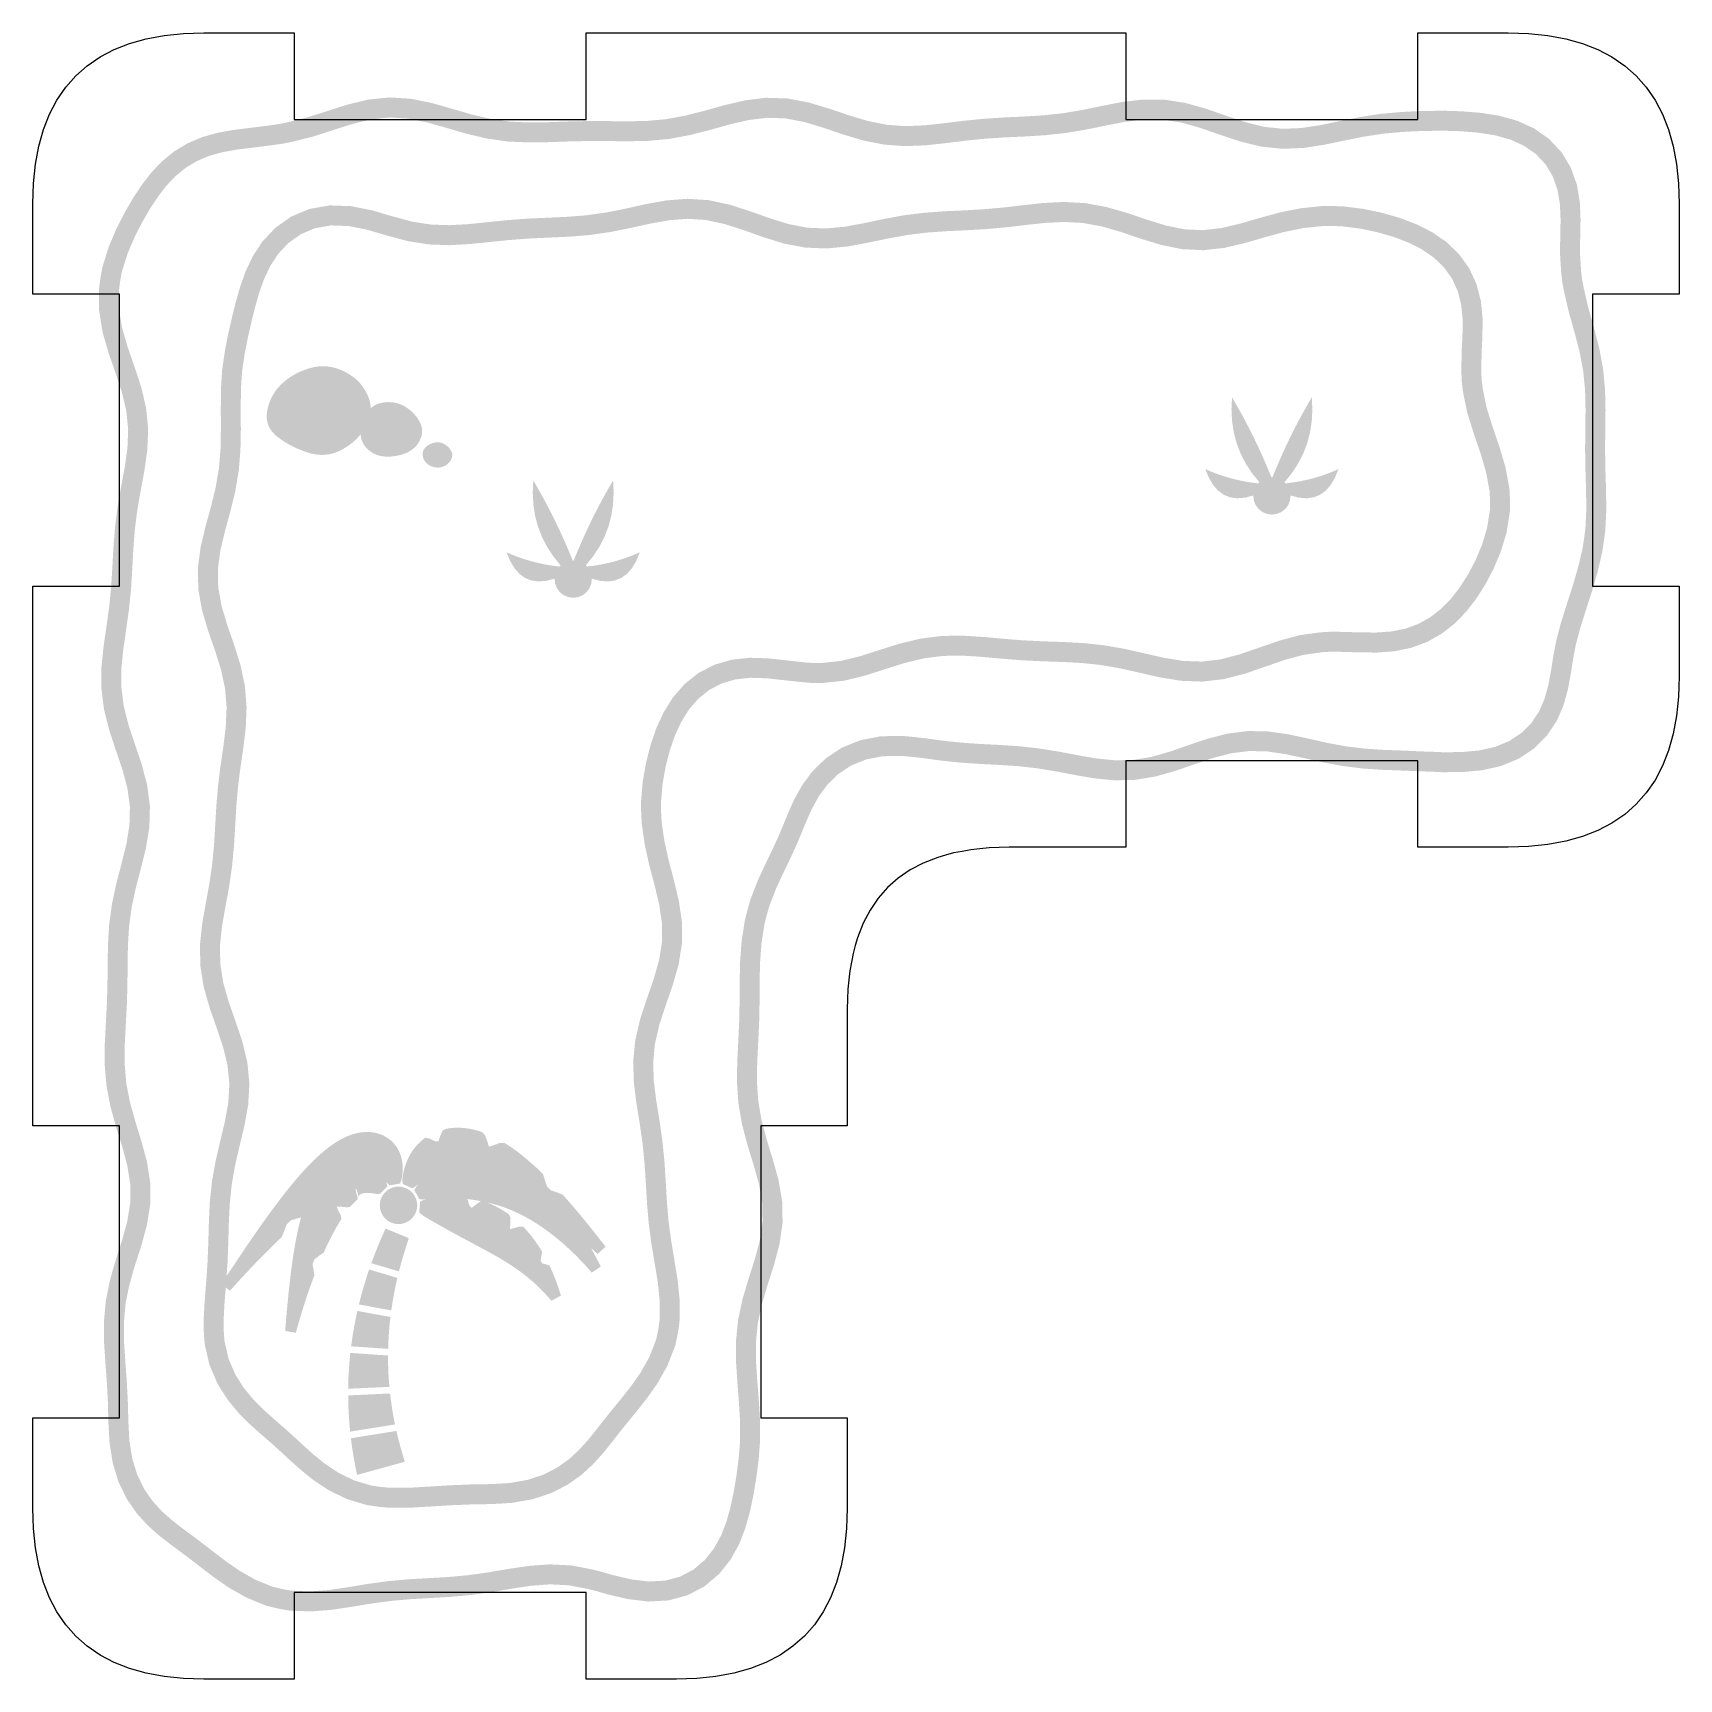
# Model space of a CAD drawing. Header units: millimetres. Extents: x 4 to 288, y 4 to 160.
# Drawn here: x 82.06 to 131.54, y 110.26 to 159.74 of the extents above; entities that cross this region are included whole.
import ezdxf

# ---------------------------------------------------------------- set-up
doc = ezdxf.new("R2010")
doc.units = ezdxf.units.MM
doc.layers.add('CUT', color=1, linetype='Continuous')
doc.layers.add('RASTER', color=7, linetype='Continuous')

msp = doc.modelspace()

# ---------------------------------------------------------------- hatches: boundary and pattern name
at = {"layer": 'RASTER'}
h = msp.add_hatch(color=7, dxfattribs=at)
h.paths.add_polyline_path([(84.046, 152.022), (84.089, 152.362), (84.152, 152.707), (84.342, 153.312), (84.575, 153.856), (84.821, 154.34), (85.074, 154.776), (85.338, 155.175), (85.622, 155.542), (85.94, 155.876), (86.3, 156.17), (86.705, 156.416), (87.15, 156.606), (87.627, 156.739), (88.125, 156.826), (88.638, 156.89), (89.18, 156.958), (89.456, 156.997), (89.736, 157.055), (90.314, 157.199), (90.902, 157.387), (91.509, 157.581), (92.135, 157.733), (92.776, 157.798), (93.418, 157.759), (94.046, 157.632), (94.655, 157.459), (95.245, 157.287), (95.82, 157.152), (96.389, 157.072), (96.963, 157.045), (97.547, 157.054), (98.142, 157.075), (98.745, 157.088), (99.346, 157.086), (99.939, 157.08), (100.52, 157.092), (101.093, 157.145), (101.666, 157.25), (102.249, 157.398), (102.848, 157.566), (103.467, 157.711), (104.103, 157.788), (104.745, 157.766), (105.38, 157.646), (105.997, 157.46), (106.593, 157.258), (107.17, 157.086), (107.734, 156.975), (108.296, 156.935), (108.865, 156.959), (109.449, 157.023), (110.047, 157.097), (110.653, 157.158), (111.257, 157.197), (111.854, 157.224), (112.441, 157.261), (113.022, 157.324), (113.605, 157.422), (114.197, 157.544), (114.806, 157.662), (115.433, 157.736), (116.07, 157.731), (116.706, 157.631), (117.329, 157.455), (117.932, 157.245), (118.515, 157.05), (119.079, 156.913), (119.634, 156.855), (120.192, 156.879), (120.764, 156.967), (121.354, 157.09), (121.959, 157.211), (122.571, 157.304), (123.182, 157.36), (123.792, 157.391), (124.102, 157.394), (124.417, 157.4), (125.012, 157.381), (125.584, 157.334), (126.14, 157.246), (126.677, 157.096), (127.181, 156.866), (127.632, 156.549), (128.007, 156.148), (128.287, 155.68), (128.467, 155.169), (128.555, 154.642), (128.576, 154.12), (128.565, 153.611), (128.56, 153.113), (128.591, 152.593), (128.621, 152.333), (128.673, 152.058), (128.81, 151.475), (128.978, 150.878), (129.137, 150.265), (129.253, 149.642), (129.312, 149.017), (129.326, 148.401), (129.318, 147.797), (129.313, 147.201), (129.323, 146.607), (129.342, 146.007), (129.35, 145.395), (129.319, 144.771), (129.23, 144.144), (129.084, 143.524), (128.906, 142.913), (128.807, 142.614), (128.718, 142.332), (128.554, 141.81), (128.433, 141.346), (128.349, 140.906), (128.279, 140.462), (128.195, 140.003), (128.064, 139.53), (127.86, 139.061), (127.567, 138.618), (127.181, 138.231), (126.714, 137.922), (126.185, 137.704), (125.616, 137.576), (125.023, 137.522), (124.415, 137.518), (124.097, 137.533), (123.79, 137.543), (123.211, 137.568), (122.631, 137.59), (122.042, 137.628), (121.447, 137.7), (120.855, 137.809), (120.274, 137.939), (119.708, 138.061), (119.159, 138.142), (118.622, 138.155), (118.086, 138.089), (117.539, 137.949), (116.974, 137.758), (116.39, 137.555), (115.788, 137.386), (115.173, 137.287), (114.557, 137.274), (113.952, 137.335), (113.362, 137.437), (112.787, 137.547), (112.221, 137.638), (111.658, 137.7), (111.09, 137.738), (110.513, 137.767), (109.928, 137.807), (109.341, 137.869), (108.761, 137.948), (108.458, 137.981), (108.158, 138.009), (107.606, 137.998), (107.102, 137.901), (106.654, 137.719), (106.267, 137.464), (105.947, 137.153), (105.69, 136.808), (105.488, 136.445), (105.32, 136.075), (105.166, 135.7), (105.004, 135.315), (104.82, 134.914), (104.613, 134.486), (104.397, 134.02), (104.197, 133.503), (104.117, 133.225), (104.047, 132.941), (103.958, 132.366), (103.915, 131.786), (103.903, 131.197), (103.901, 130.596), (103.888, 129.99), (103.86, 129.385), (103.83, 128.79), (103.822, 128.208), (103.861, 127.636), (103.96, 127.064), (104.113, 126.483), (104.298, 125.884), (104.469, 125.266), (104.58, 124.629), (104.593, 123.982), (104.502, 123.34), (104.336, 122.716), (104.143, 122.112), (103.969, 121.526), (103.848, 120.954), (103.792, 120.386), (103.794, 119.81), (103.833, 119.222), (103.88, 118.621), (103.916, 118.011), (103.917, 117.703), (103.915, 117.395), (103.87, 116.818), (103.8, 116.284), (103.714, 115.779), (103.611, 115.289), (103.475, 114.802), (103.289, 114.32), (103.031, 113.853), (102.687, 113.422), (102.255, 113.055), (101.741, 112.782), (101.165, 112.626), (100.555, 112.592), (99.936, 112.667), (99.322, 112.812), (99.018, 112.901), (98.732, 112.972), (98.164, 113.081), (97.603, 113.109), (97.033, 113.067), (96.447, 112.979), (95.846, 112.877), (95.235, 112.791), (94.623, 112.734), (94.017, 112.698), (93.422, 112.664), (92.833, 112.612), (92.244, 112.533), (91.647, 112.435), (91.034, 112.343), (90.405, 112.294), (89.763, 112.322), (89.425, 112.382), (89.081, 112.465), (88.483, 112.708), (87.96, 113.005), (87.517, 113.311), (87.139, 113.598), (86.806, 113.856), (86.493, 114.091), (86.18, 114.323), (85.855, 114.577), (85.519, 114.875), (85.188, 115.237), (84.886, 115.671), (84.639, 116.177), (84.464, 116.742), (84.366, 117.349), (84.346, 117.675), (84.33, 117.987), (84.315, 118.585), (84.284, 119.174), (84.24, 119.769), (84.201, 120.375), (84.195, 120.994), (84.251, 121.622), (84.375, 122.247), (84.552, 122.859), (84.742, 123.454), (84.9, 124.028), (84.988, 124.585), (84.987, 125.134), (84.9, 125.692), (84.745, 126.267), (84.56, 126.863), (84.39, 127.476), (84.272, 128.1), (84.219, 128.725), (84.222, 129.342), (84.252, 129.946), (84.284, 130.539), (84.302, 131.129), (84.308, 131.723), (84.317, 132.327), (84.354, 132.942), (84.438, 133.56), (84.57, 134.175), (84.727, 134.776), (84.871, 135.359), (84.963, 135.923), (84.977, 136.475), (84.904, 137.029), (84.752, 137.597), (84.552, 138.185), (84.351, 138.794), (84.196, 139.419), (84.118, 140.053), (84.122, 140.683), (84.186, 141.3), (84.273, 141.902), (84.354, 142.491), (84.412, 143.077), (84.449, 143.666), (84.481, 144.265), (84.528, 144.873), (84.606, 145.483), (84.711, 146.088), (84.821, 146.68), (84.902, 147.255), (84.925, 147.816), (84.87, 148.372), (84.737, 148.936), (84.545, 149.518), (84.335, 150.119), (84.156, 150.741), (84.053, 151.378)])
h.paths.add_polyline_path([(84.647, 151.987), (84.652, 151.429), (84.742, 150.873), (84.907, 150.302), (85.114, 149.71), (85.315, 149.099), (85.463, 148.47), (85.526, 147.833), (85.5, 147.201), (85.413, 146.583), (85.301, 145.982), (85.199, 145.394), (85.125, 144.812), (85.08, 144.226), (85.048, 143.632), (85.011, 143.028), (84.95, 142.421), (84.867, 141.818), (84.781, 141.226), (84.722, 140.65), (84.718, 140.087), (84.787, 139.528), (84.928, 138.961), (85.121, 138.376), (85.326, 137.771), (85.493, 137.146), (85.578, 136.507), (85.562, 135.867), (85.459, 135.238), (85.308, 134.628), (85.154, 134.036), (85.03, 133.457), (84.952, 132.883), (84.917, 132.304), (84.908, 131.716), (84.902, 131.117), (84.884, 130.514), (84.852, 129.914), (84.822, 129.325), (84.819, 128.749), (84.867, 128.181), (84.975, 127.612), (85.136, 127.032), (85.321, 126.434), (85.488, 125.817), (85.587, 125.181), (85.588, 124.538), (85.487, 123.902), (85.318, 123.283), (85.126, 122.685), (84.959, 122.104), (84.845, 121.536), (84.796, 120.971), (84.801, 120.397), (84.839, 119.81), (84.883, 119.212), (84.914, 118.608), (84.93, 118.01), (84.945, 117.709), (84.963, 117.415), (85.05, 116.879), (85.198, 116.399), (85.405, 115.976), (85.658, 115.612), (85.941, 115.303), (86.239, 115.038), (86.543, 114.801), (86.853, 114.572), (87.17, 114.333), (87.504, 114.075), (87.869, 113.797), (88.28, 113.513), (88.745, 113.249), (89.266, 113.038), (89.548, 112.969), (89.829, 112.919), (90.395, 112.895), (90.966, 112.939), (91.553, 113.027), (92.156, 113.126), (92.767, 113.209), (93.378, 113.263), (93.983, 113.297), (94.577, 113.332), (95.165, 113.387), (95.754, 113.47), (96.353, 113.572), (96.967, 113.664), (97.597, 113.71), (98.236, 113.678), (98.862, 113.559), (99.176, 113.48), (99.476, 113.392), (100.041, 113.258), (100.574, 113.194), (101.069, 113.221), (101.519, 113.344), (101.916, 113.555), (102.255, 113.841), (102.53, 114.187), (102.744, 114.575), (102.905, 114.992), (103.028, 115.431), (103.125, 115.891), (103.206, 116.373), (103.273, 116.881), (103.316, 117.42), (103.317, 117.703), (103.316, 117.993), (103.281, 118.579), (103.234, 119.178), (103.194, 119.79), (103.192, 120.414), (103.254, 121.046), (103.387, 121.674), (103.569, 122.288), (103.76, 122.884), (103.913, 123.46), (103.992, 124.018), (103.981, 124.571), (103.883, 125.134), (103.722, 125.716), (103.536, 126.317), (103.373, 126.936), (103.265, 127.564), (103.222, 128.192), (103.23, 128.81), (103.261, 129.415), (103.288, 130.01), (103.301, 130.604), (103.303, 131.203), (103.315, 131.814), (103.361, 132.434), (103.458, 133.06), (103.538, 133.379), (103.627, 133.694), (103.844, 134.255), (104.07, 134.743), (104.277, 135.17), (104.455, 135.557), (104.612, 135.93), (104.769, 136.313), (104.951, 136.716), (105.186, 137.135), (105.494, 137.55), (105.89, 137.933), (106.372, 138.253), (106.931, 138.479), (107.543, 138.597), (108.179, 138.61), (108.518, 138.578), (108.834, 138.544), (109.413, 138.464), (109.98, 138.405), (110.549, 138.366), (111.125, 138.337), (111.711, 138.298), (112.302, 138.232), (112.89, 138.138), (113.469, 138.027), (114.033, 137.93), (114.581, 137.875), (115.119, 137.886), (115.658, 137.973), (116.21, 138.128), (116.78, 138.326), (117.369, 138.525), (117.975, 138.68), (118.593, 138.756), (119.21, 138.741), (119.815, 138.652), (120.403, 138.525), (120.975, 138.397), (121.537, 138.293), (122.097, 138.226), (122.661, 138.189), (123.235, 138.168), (123.813, 138.142), (124.12, 138.132), (124.427, 138.118), (124.994, 138.122), (125.522, 138.17), (126.004, 138.278), (126.432, 138.455), (126.799, 138.697), (127.1, 138.999), (127.331, 139.348), (127.497, 139.731), (127.609, 140.137), (127.687, 140.563), (127.757, 141.009), (127.848, 141.479), (127.977, 141.976), (128.146, 142.512), (128.236, 142.798), (128.333, 143.091), (128.503, 143.676), (128.64, 144.256), (128.721, 144.829), (128.749, 145.405), (128.742, 145.993), (128.723, 146.593), (128.713, 147.199), (128.718, 147.803), (128.726, 148.399), (128.713, 148.983), (128.658, 149.558), (128.551, 150.135), (128.399, 150.722), (128.229, 151.325), (128.086, 151.933), (128.028, 152.243), (127.993, 152.541), (127.959, 153.098), (127.965, 153.621), (127.976, 154.114), (127.957, 154.581), (127.884, 155.019), (127.742, 155.423), (127.525, 155.785), (127.236, 156.094), (126.882, 156.343), (126.471, 156.53), (126.012, 156.659), (125.512, 156.738), (124.978, 156.782), (124.413, 156.8), (124.11, 156.794), (123.81, 156.791), (123.225, 156.761), (122.643, 156.708), (122.062, 156.62), (121.474, 156.502), (120.871, 156.376), (120.25, 156.28), (119.615, 156.254), (118.977, 156.32), (118.348, 156.473), (117.738, 156.677), (117.148, 156.883), (116.578, 157.044), (116.021, 157.131), (115.466, 157.136), (114.899, 157.068), (114.315, 156.955), (113.715, 156.832), (113.104, 156.73), (112.492, 156.663), (111.886, 156.625), (111.29, 156.598), (110.702, 156.56), (110.114, 156.501), (109.519, 156.427), (108.91, 156.36), (108.287, 156.334), (107.655, 156.379), (107.026, 156.502), (106.411, 156.686), (105.814, 156.889), (105.237, 157.062), (104.679, 157.168), (104.129, 157.186), (103.572, 157.119), (102.997, 156.985), (102.404, 156.819), (101.794, 156.663), (101.174, 156.55), (100.554, 156.493), (99.942, 156.48), (99.342, 156.486), (98.75, 156.488), (98.159, 156.475), (97.562, 156.454), (96.953, 156.445), (96.333, 156.474), (95.71, 156.562), (95.092, 156.707), (94.489, 156.883), (93.905, 157.048), (93.34, 157.162), (92.789, 157.196), (92.236, 157.14), (91.67, 157.003), (91.084, 156.816), (90.479, 156.622), (89.869, 156.469), (89.558, 156.406), (89.26, 156.364), (88.712, 156.294), (88.213, 156.233), (87.759, 156.153), (87.349, 156.038), (86.979, 155.881), (86.648, 155.68), (86.349, 155.435), (86.078, 155.15), (85.826, 154.825), (85.585, 154.46), (85.349, 154.053), (85.118, 153.602), (84.906, 153.104), (84.736, 152.563), (84.682, 152.271), (84.647, 151.987)])
h = msp.add_hatch(color=7, dxfattribs=at)
h.paths.add_polyline_path([(87.712, 149.007), (87.73, 149.315), (87.751, 149.619), (87.832, 150.187), (87.935, 150.703), (88.044, 151.182), (88.158, 151.641), (88.286, 152.096), (88.448, 152.556), (88.666, 153.019), (88.96, 153.467), (89.344, 153.876), (89.817, 154.213), (90.371, 154.446), (90.981, 154.553), (91.619, 154.531), (92.256, 154.404), (92.58, 154.308), (92.881, 154.221), (93.458, 154.066), (94.02, 153.978), (94.584, 153.958), (95.159, 153.991), (95.748, 154.052), (96.348, 154.113), (96.952, 154.157), (97.552, 154.184), (98.142, 154.211), (98.724, 154.259), (99.302, 154.342), (99.887, 154.459), (100.486, 154.591), (101.102, 154.703), (101.734, 154.752), (102.374, 154.71), (103.005, 154.574), (103.62, 154.376), (104.214, 154.165), (104.787, 153.988), (105.345, 153.882), (105.898, 153.859), (106.461, 153.913), (107.04, 154.019), (107.636, 154.145), (108.244, 154.256), (108.856, 154.332), (109.463, 154.376), (110.061, 154.404), (110.65, 154.438), (111.237, 154.491), (111.83, 154.56), (112.436, 154.626), (113.056, 154.657), (113.686, 154.622), (114.315, 154.508), (114.932, 154.331), (115.531, 154.128), (116.109, 153.949), (116.667, 153.835), (117.216, 153.808), (117.77, 153.87), (118.341, 154.004), (118.931, 154.176), (119.539, 154.342), (120.159, 154.466), (120.786, 154.532), (121.114, 154.534), (121.448, 154.524), (122.055, 154.448), (122.621, 154.328), (123.15, 154.175), (123.648, 153.985), (124.116, 153.748), (124.545, 153.452), (124.921, 153.092), (125.227, 152.667), (125.449, 152.189), (125.581, 151.677), (125.632, 151.149), (125.627, 150.622), (125.601, 150.102), (125.594, 149.57), (125.603, 149.311), (125.636, 149.044), (125.752, 148.475), (125.934, 147.893), (126.14, 147.291), (126.323, 146.669), (126.439, 146.031), (126.456, 145.691), (126.451, 145.339), (126.351, 144.712), (126.175, 144.136), (125.955, 143.618), (125.708, 143.15), (125.435, 142.724), (125.133, 142.335), (124.792, 141.986), (124.405, 141.682), (123.971, 141.436), (123.493, 141.258), (122.983, 141.153), (122.454, 141.114), (121.917, 141.12), (121.366, 141.136), (121.095, 141.141), (120.824, 141.126), (120.26, 141.048), (119.688, 140.894), (119.098, 140.689), (118.486, 140.479), (117.855, 140.316), (117.212, 140.241), (116.57, 140.265), (115.943, 140.366), (115.334, 140.505), (114.741, 140.638), (114.158, 140.74), (113.576, 140.801), (112.987, 140.832), (112.388, 140.852), (111.781, 140.882), (111.175, 140.93), (110.577, 140.985), (109.992, 141.022), (109.421, 141.014), (108.854, 140.943), (108.28, 140.806), (107.691, 140.62), (107.082, 140.424), (106.452, 140.27), (105.823, 140.202), (105.503, 140.198), (105.203, 140.222), (104.644, 140.282), (104.122, 140.34), (103.634, 140.356), (103.18, 140.308), (102.764, 140.186), (102.39, 139.992), (102.062, 139.729), (101.782, 139.408), (101.549, 139.035), (101.358, 138.62), (101.202, 138.167), (101.077, 137.68), (100.985, 137.16), (100.938, 136.609), (100.942, 136.318), (100.957, 136.03), (101.04, 135.454), (101.169, 134.871), (101.326, 134.273), (101.474, 133.657), (101.568, 133.022), (101.57, 132.377), (101.468, 131.735), (101.288, 131.109), (101.077, 130.504), (100.887, 129.92), (100.756, 129.352), (100.703, 128.791), (100.723, 128.224), (100.797, 127.643), (100.893, 127.045), (100.98, 126.436), (101.042, 125.825), (101.081, 125.218), (101.115, 124.621), (101.165, 124.032), (101.243, 123.444), (101.342, 122.849), (101.441, 122.239), (101.504, 121.613), (101.494, 120.971), (101.442, 120.631), (101.366, 120.284), (101.132, 119.68), (100.833, 119.151), (100.518, 118.703), (100.218, 118.324), (99.948, 117.993), (99.702, 117.688), (99.465, 117.384), (99.21, 117.067), (98.914, 116.737), (98.557, 116.407), (98.128, 116.101), (97.626, 115.846), (97.062, 115.662), (96.453, 115.558), (96.125, 115.537), (95.812, 115.521), (95.209, 115.51), (94.615, 115.486), (94.018, 115.449), (93.41, 115.414), (92.784, 115.41), (92.454, 115.44), (92.111, 115.489), (91.501, 115.671), (90.957, 115.935), (90.493, 116.242), (90.103, 116.556), (89.774, 116.853), (89.481, 117.123), (89.201, 117.375), (88.909, 117.629), (88.592, 117.912), (88.256, 118.246), (87.918, 118.652), (87.61, 119.138), (87.369, 119.703), (87.225, 120.326), (87.199, 120.672), (87.19, 121), (87.223, 121.616), (87.271, 122.214), (87.311, 122.803), (87.334, 123.393), (87.35, 123.99), (87.379, 124.597), (87.443, 125.212), (87.551, 125.826), (87.691, 126.43), (87.832, 127.019), (87.934, 127.589), (87.967, 128.143), (87.914, 128.695), (87.778, 129.257), (87.583, 129.839), (87.372, 130.441), (87.195, 131.063), (87.093, 131.697), (87.083, 132.332), (87.148, 132.956), (87.254, 133.563), (87.363, 134.155), (87.449, 134.739), (87.505, 135.321), (87.541, 135.911), (87.575, 136.511), (87.627, 137.116), (87.702, 137.721), (87.789, 138.316), (87.859, 138.897), (87.883, 139.462), (87.839, 140.021), (87.719, 140.584), (87.539, 141.161), (87.331, 141.759), (87.147, 142.377), (87.033, 143.013), (87.019, 143.655), (87.103, 144.289), (87.25, 144.904), (87.414, 145.501), (87.556, 146.082), (87.653, 146.654), (87.7, 147.228), (87.711, 147.811), (87.709, 148.405)])
h.paths.add_polyline_path([(88.312, 148.988), (88.309, 148.404), (88.311, 147.806), (88.299, 147.197), (88.248, 146.58), (88.144, 145.961), (87.995, 145.35), (87.831, 144.755), (87.694, 144.179), (87.62, 143.622), (87.631, 143.072), (87.731, 142.516), (87.903, 141.943), (88.109, 141.349), (88.3, 140.736), (88.434, 140.107), (88.484, 139.474), (88.458, 138.848), (88.384, 138.237), (88.297, 137.641), (88.223, 137.054), (88.174, 136.468), (88.14, 135.876), (88.103, 135.274), (88.045, 134.666), (87.955, 134.057), (87.845, 133.458), (87.743, 132.873), (87.684, 132.306), (87.693, 131.75), (87.782, 131.193), (87.944, 130.623), (88.151, 130.033), (88.355, 129.423), (88.507, 128.794), (88.568, 128.154), (88.531, 127.518), (88.419, 126.896), (88.275, 126.293), (88.139, 125.706), (88.038, 125.129), (87.978, 124.552), (87.95, 123.968), (87.934, 123.373), (87.91, 122.771), (87.869, 122.169), (87.821, 121.576), (87.79, 120.993), (87.798, 120.703), (87.82, 120.417), (87.941, 119.89), (88.143, 119.418), (88.404, 119.006), (88.699, 118.652), (89.004, 118.349), (89.306, 118.079), (89.598, 117.824), (89.886, 117.566), (90.178, 117.296), (90.493, 117.013), (90.847, 116.727), (91.254, 116.458), (91.719, 116.232), (92.24, 116.076), (92.523, 116.036), (92.809, 116.01), (93.39, 116.014), (93.982, 116.048), (94.585, 116.086), (95.191, 116.11), (95.792, 116.121), (96.091, 116.136), (96.384, 116.154), (96.917, 116.246), (97.396, 116.402), (97.816, 116.616), (98.178, 116.874), (98.486, 117.159), (98.752, 117.456), (98.995, 117.757), (99.232, 118.061), (99.482, 118.371), (99.751, 118.7), (100.037, 119.062), (100.325, 119.472), (100.588, 119.937), (100.79, 120.458), (100.852, 120.74), (100.894, 121.021), (100.903, 121.587), (100.846, 122.161), (100.75, 122.751), (100.649, 123.356), (100.569, 123.968), (100.517, 124.579), (100.482, 125.182), (100.444, 125.775), (100.384, 126.364), (100.3, 126.955), (100.203, 127.557), (100.124, 128.176), (100.102, 128.809), (100.163, 129.448), (100.308, 130.08), (100.509, 130.696), (100.716, 131.291), (100.881, 131.865), (100.97, 132.423), (100.968, 132.978), (100.885, 133.543), (100.744, 134.127), (100.585, 134.729), (100.449, 135.346), (100.359, 135.973), (100.343, 136.298), (100.338, 136.63), (100.39, 137.238), (100.49, 137.807), (100.627, 138.34), (100.8, 138.844), (101.02, 139.321), (101.298, 139.766), (101.645, 140.164), (102.061, 140.497), (102.539, 140.746), (103.063, 140.899), (103.612, 140.957), (104.165, 140.939), (104.71, 140.879), (105.259, 140.819), (105.523, 140.798), (105.787, 140.802), (106.348, 140.862), (106.918, 141.002), (107.509, 141.192), (108.12, 141.384), (108.746, 141.534), (109.379, 141.614), (110.008, 141.622), (110.623, 141.583), (111.225, 141.528), (111.819, 141.481), (112.412, 141.452), (113.013, 141.431), (113.624, 141.4), (114.242, 141.334), (114.859, 141.227), (115.466, 141.09), (116.057, 140.956), (116.63, 140.863), (117.188, 140.842), (117.745, 140.907), (118.314, 141.055), (118.902, 141.257), (119.512, 141.468), (120.14, 141.637), (120.766, 141.723), (121.083, 141.741), (121.38, 141.736), (121.929, 141.72), (122.435, 141.715), (122.9, 141.749), (123.327, 141.836), (123.716, 141.982), (124.07, 142.182), (124.39, 142.433), (124.68, 142.73), (124.945, 143.071), (125.189, 143.452), (125.413, 143.876), (125.611, 144.341), (125.765, 144.848), (125.852, 145.391), (125.856, 145.68), (125.842, 145.962), (125.738, 146.531), (125.568, 147.109), (125.363, 147.707), (125.17, 148.325), (125.043, 148.946), (125.004, 149.263), (124.994, 149.564), (125.001, 150.121), (125.027, 150.64), (125.032, 151.123), (124.988, 151.572), (124.882, 151.987), (124.707, 152.362), (124.467, 152.696), (124.165, 152.986), (123.809, 153.231), (123.405, 153.435), (122.96, 153.605), (122.475, 153.746), (121.955, 153.856), (121.402, 153.925), (121.107, 153.934), (120.819, 153.932), (120.249, 153.872), (119.678, 153.758), (119.094, 153.598), (118.493, 153.423), (117.872, 153.277), (117.235, 153.206), (116.592, 153.238), (115.96, 153.368), (115.346, 153.557), (114.753, 153.758), (114.178, 153.923), (113.616, 154.025), (113.055, 154.056), (112.483, 154.027), (111.897, 153.964), (111.299, 153.894), (110.694, 153.839), (110.092, 153.804), (109.499, 153.777), (108.914, 153.735), (108.335, 153.662), (107.751, 153.556), (107.156, 153.431), (106.544, 153.318), (105.914, 153.258), (105.276, 153.285), (104.643, 153.405), (104.025, 153.595), (103.427, 153.808), (102.85, 153.994), (102.29, 154.114), (101.738, 154.151), (101.179, 154.107), (100.604, 154.003), (100.011, 153.872), (99.404, 153.751), (98.791, 153.663), (98.181, 153.613), (97.58, 153.585), (96.988, 153.558), (96.401, 153.515), (95.809, 153.455), (95.207, 153.393), (94.59, 153.357), (93.963, 153.38), (93.333, 153.479), (92.72, 153.643), (92.412, 153.732), (92.112, 153.821), (91.549, 153.933), (91.023, 153.951), (90.541, 153.867), (90.111, 153.686), (89.74, 153.422), (89.433, 153.095), (89.191, 152.725), (89.004, 152.328), (88.858, 151.915), (88.738, 151.487), (88.628, 151.044), (88.522, 150.578), (88.424, 150.086), (88.348, 149.556), (88.329, 149.277), (88.312, 148.988)])
for points in [[(92.121, 148.852), (92.166, 148.734), (92.197, 148.618), (92.214, 148.502), (92.217, 148.386), (92.205, 148.272), (92.18, 148.158), (92.14, 148.045), (92.086, 147.933), (92.021, 147.825), (91.949, 147.721), (91.87, 147.624), (91.784, 147.532), (91.691, 147.446), (91.59, 147.365), (91.482, 147.291), (91.367, 147.221), (91.248, 147.162), (91.127, 147.115), (91.005, 147.081), (90.881, 147.061), (90.756, 147.054), (90.629, 147.06), (90.501, 147.079), (90.371, 147.111), (90.243, 147.152), (90.117, 147.199), (89.996, 147.25), (89.877, 147.305), (89.762, 147.366), (89.65, 147.432), (89.542, 147.502), (89.437, 147.577), (89.341, 147.657), (89.26, 147.743), (89.195, 147.833), (89.146, 147.927), (89.111, 148.027), (89.092, 148.132), (89.088, 148.242), (89.099, 148.356), (89.122, 148.471), (89.154, 148.582), (89.193, 148.689), (89.24, 148.792), (89.296, 148.89), (89.359, 148.985), (89.431, 149.075), (89.511, 149.161), (89.598, 149.243), (89.691, 149.319), (89.789, 149.389), (89.894, 149.454), (90.004, 149.513), (90.121, 149.567), (90.243, 149.615), (90.371, 149.657), (90.502, 149.691), (90.632, 149.712), (90.762, 149.72), (90.891, 149.715), (91.02, 149.698), (91.149, 149.668), (91.277, 149.625), (91.404, 149.57), (91.526, 149.505), (91.639, 149.433), (91.743, 149.354), (91.837, 149.267), (91.922, 149.174), (91.998, 149.074), (92.064, 148.966), (92.121, 148.852)], [(93.686, 148.048), (93.717, 147.981), (93.74, 147.913), (93.754, 147.846), (93.76, 147.778), (93.757, 147.71), (93.745, 147.642), (93.725, 147.573), (93.696, 147.504), (93.661, 147.438), (93.62, 147.376), (93.575, 147.32), (93.524, 147.268), (93.468, 147.221), (93.408, 147.179), (93.342, 147.141), (93.271, 147.109), (93.197, 147.081), (93.123, 147.057), (93.047, 147.038), (92.97, 147.023), (92.892, 147.012), (92.812, 147.005), (92.732, 147.003), (92.651, 147.005), (92.571, 147.012), (92.494, 147.026), (92.42, 147.047), (92.35, 147.074), (92.283, 147.108), (92.219, 147.149), (92.158, 147.196), (92.101, 147.25), (92.049, 147.307), (92.006, 147.367), (91.971, 147.429), (91.944, 147.493), (91.925, 147.559), (91.915, 147.626), (91.913, 147.696), (91.918, 147.767), (91.93, 147.839), (91.946, 147.911), (91.966, 147.982), (91.989, 148.052), (92.016, 148.122), (92.047, 148.192), (92.082, 148.261), (92.121, 148.329), (92.164, 148.393), (92.214, 148.45), (92.269, 148.5), (92.331, 148.542), (92.399, 148.576), (92.473, 148.603), (92.554, 148.623), (92.64, 148.635), (92.728, 148.64), (92.813, 148.639), (92.896, 148.63), (92.976, 148.616), (93.054, 148.595), (93.129, 148.567), (93.201, 148.533), (93.27, 148.492), (93.337, 148.446), (93.399, 148.398), (93.457, 148.347), (93.511, 148.293), (93.561, 148.236), (93.606, 148.176), (93.648, 148.113), (93.686, 148.048)], [(118.74, 145.835), (118.489, 145.769), (118.258, 145.75), (118.047, 145.779), (117.857, 145.854), (117.686, 145.977), (117.536, 146.147), (117.407, 146.365), (117.297, 146.629), (117.481, 146.549), (117.669, 146.476), (117.861, 146.411), (118.058, 146.353), (118.259, 146.303), (118.464, 146.26), (118.673, 146.225), (118.887, 146.198), (118.893, 146.204), (118.898, 146.21), (118.904, 146.216), (118.91, 146.222), (118.916, 146.227), (118.922, 146.233), (118.7, 146.508), (118.512, 146.796), (118.358, 147.096), (118.238, 147.409), (118.153, 147.735), (118.102, 148.073), (118.084, 148.424), (118.101, 148.787), (118.268, 148.498), (118.43, 148.206), (118.586, 147.91), (118.737, 147.611), (118.882, 147.308), (119.022, 147.002), (119.156, 146.693), (119.285, 146.38), (119.29, 146.38), (119.295, 146.38), (119.3, 146.38), (119.305, 146.38), (119.31, 146.38), (119.315, 146.38), (119.444, 146.693), (119.578, 147.002), (119.718, 147.308), (119.863, 147.611), (120.014, 147.91), (120.17, 148.206), (120.332, 148.498), (120.499, 148.787), (120.516, 148.424), (120.498, 148.073), (120.447, 147.735), (120.362, 147.409), (120.242, 147.096), (120.088, 146.796), (119.9, 146.508), (119.678, 146.233), (119.684, 146.227), (119.69, 146.222), (119.696, 146.216), (119.702, 146.21), (119.707, 146.204), (119.713, 146.198), (119.927, 146.225), (120.136, 146.26), (120.341, 146.303), (120.542, 146.353), (120.739, 146.411), (120.931, 146.476), (121.119, 146.549), (121.303, 146.629), (121.193, 146.365), (121.064, 146.147), (120.914, 145.977), (120.743, 145.854), (120.553, 145.779), (120.342, 145.75), (120.111, 145.769), (119.86, 145.835), (119.844, 145.688), (119.791, 145.55), (119.703, 145.431), (119.587, 145.339), (119.451, 145.281), (119.304, 145.26), (119.305, 145.26), (119.305, 145.26), (119.305, 145.26), (119.305, 145.26), (119.304, 145.26), (119.303, 145.26), (119.302, 145.26), (119.3, 145.26), (119.298, 145.26), (119.297, 145.26), (119.296, 145.26), (119.295, 145.26), (119.295, 145.26), (119.295, 145.26), (119.295, 145.26), (119.296, 145.26), (119.149, 145.281), (119.013, 145.339), (118.897, 145.431), (118.809, 145.55), (118.756, 145.688)], [(94.625, 147.187), (94.642, 147.155), (94.654, 147.123), (94.663, 147.091), (94.666, 147.058), (94.665, 147.025), (94.66, 146.992), (94.65, 146.958), (94.636, 146.924), (94.618, 146.891), (94.598, 146.861), (94.575, 146.832), (94.55, 146.805), (94.523, 146.781), (94.493, 146.758), (94.461, 146.738), (94.426, 146.72), (94.39, 146.704), (94.354, 146.692), (94.317, 146.682), (94.28, 146.676), (94.243, 146.674), (94.205, 146.674), (94.167, 146.678), (94.128, 146.685), (94.091, 146.694), (94.055, 146.706), (94.021, 146.72), (93.989, 146.736), (93.959, 146.754), (93.93, 146.775), (93.903, 146.798), (93.878, 146.823), (93.855, 146.849), (93.836, 146.877), (93.818, 146.905), (93.804, 146.935), (93.793, 146.965), (93.784, 146.996), (93.778, 147.029), (93.775, 147.062), (93.775, 147.095), (93.779, 147.127), (93.786, 147.158), (93.796, 147.188), (93.811, 147.216), (93.829, 147.243), (93.85, 147.269), (93.875, 147.294), (93.902, 147.317), (93.931, 147.338), (93.961, 147.357), (93.993, 147.375), (94.025, 147.39), (94.059, 147.403), (94.094, 147.415), (94.131, 147.424), (94.168, 147.431), (94.205, 147.434), (94.241, 147.434), (94.276, 147.431), (94.311, 147.425), (94.346, 147.415), (94.38, 147.402), (94.414, 147.386), (94.446, 147.367), (94.477, 147.347), (94.506, 147.325), (94.533, 147.301), (94.559, 147.275), (94.582, 147.248), (94.604, 147.218), (94.625, 147.187)], [(97.74, 143.335), (97.489, 143.269), (97.258, 143.25), (97.047, 143.279), (96.857, 143.354), (96.686, 143.477), (96.536, 143.647), (96.407, 143.865), (96.297, 144.129), (96.481, 144.049), (96.669, 143.976), (96.861, 143.911), (97.058, 143.853), (97.259, 143.803), (97.464, 143.76), (97.673, 143.725), (97.887, 143.698), (97.893, 143.704), (97.898, 143.71), (97.904, 143.716), (97.91, 143.722), (97.916, 143.727), (97.922, 143.733), (97.7, 144.008), (97.512, 144.296), (97.358, 144.596), (97.238, 144.909), (97.153, 145.235), (97.102, 145.573), (97.084, 145.924), (97.101, 146.287), (97.268, 145.998), (97.43, 145.706), (97.586, 145.41), (97.737, 145.111), (97.882, 144.808), (98.022, 144.502), (98.156, 144.193), (98.285, 143.88), (98.29, 143.88), (98.295, 143.88), (98.3, 143.88), (98.305, 143.88), (98.31, 143.88), (98.315, 143.88), (98.444, 144.193), (98.578, 144.502), (98.718, 144.808), (98.863, 145.111), (99.014, 145.41), (99.17, 145.706), (99.332, 145.998), (99.499, 146.287), (99.516, 145.924), (99.498, 145.573), (99.447, 145.235), (99.362, 144.909), (99.242, 144.596), (99.088, 144.296), (98.9, 144.008), (98.678, 143.733), (98.684, 143.727), (98.69, 143.722), (98.696, 143.716), (98.702, 143.71), (98.707, 143.704), (98.713, 143.698), (98.927, 143.725), (99.136, 143.76), (99.341, 143.803), (99.542, 143.853), (99.739, 143.911), (99.931, 143.976), (100.119, 144.049), (100.303, 144.129), (100.193, 143.865), (100.064, 143.647), (99.914, 143.477), (99.743, 143.354), (99.553, 143.279), (99.342, 143.25), (99.111, 143.269), (98.86, 143.335), (98.844, 143.188), (98.791, 143.05), (98.703, 142.931), (98.587, 142.839), (98.451, 142.781), (98.304, 142.76), (98.305, 142.76), (98.305, 142.76), (98.305, 142.76), (98.305, 142.76), (98.304, 142.76), (98.303, 142.76), (98.302, 142.76), (98.3, 142.76), (98.298, 142.76), (98.297, 142.76), (98.296, 142.76), (98.295, 142.76), (98.295, 142.76), (98.295, 142.76), (98.295, 142.76), (98.296, 142.76), (98.149, 142.781), (98.013, 142.839), (97.897, 142.931), (97.809, 143.05), (97.756, 143.188)], [(93.099, 125.156), (93.14, 125.267), (93.16, 125.375), (93.172, 125.48), (93.177, 125.583), (93.175, 125.684), (93.165, 125.784), (93.148, 125.883), (93.122, 125.98), (93.088, 126.076), (93.043, 126.169), (92.989, 126.259), (92.924, 126.344), (92.849, 126.424), (92.763, 126.496), (92.669, 126.558), (92.567, 126.611), (92.46, 126.651), (92.349, 126.681), (92.237, 126.698), (92.124, 126.705), (92.013, 126.702), (91.903, 126.69), (91.795, 126.669), (91.689, 126.641), (91.584, 126.606), (91.482, 126.564), (91.381, 126.516), (91.281, 126.463), (91.182, 126.404), (91.083, 126.339), (90.986, 126.27), (90.888, 126.195), (90.79, 126.115), (90.692, 126.03), (90.594, 125.941), (90.495, 125.846), (90.396, 125.747), (90.296, 125.642), (90.195, 125.533), (90.092, 125.419), (89.989, 125.3), (89.885, 125.176), (89.779, 125.048), (89.672, 124.914), (89.564, 124.776), (89.454, 124.633), (89.343, 124.485), (89.229, 124.333), (89.115, 124.176), (88.998, 124.013), (88.88, 123.847), (88.76, 123.675), (88.638, 123.499), (88.514, 123.318), (88.388, 123.132), (88.26, 122.941), (88.13, 122.746), (87.998, 122.546), (87.863, 122.342), (87.727, 122.132), (87.985, 121.935), (88.151, 122.119), (88.315, 122.298), (88.477, 122.472), (88.636, 122.641), (88.792, 122.805), (88.947, 122.963), (89.098, 123.117), (89.247, 123.265), (89.394, 123.408), (89.538, 123.546), (89.618, 123.733), (89.688, 123.923), (89.819, 124.052), (90.017, 124.111), (90.215, 124.161), (90.341, 124.268), (90.465, 124.371), (90.585, 124.469), (90.702, 124.561), (90.816, 124.649), (90.926, 124.732), (91.033, 124.809), (91.136, 124.882), (91.235, 124.949), (91.331, 125.012), (91.376, 125.13), (91.384, 125.296), (91.407, 125.441), (91.567, 125.375), (91.718, 125.297), (91.814, 125.286), (91.878, 125.316), (91.936, 125.341), (91.988, 125.361), (92.035, 125.379), (92.075, 125.392), (92.109, 125.403), (92.137, 125.412), (92.158, 125.419), (92.173, 125.425), (92.183, 125.455), (92.209, 125.601), (92.255, 125.739), (92.265, 125.687), (92.234, 125.565), (92.198, 125.486), (92.208, 125.499), (92.222, 125.509), (92.243, 125.516), (92.27, 125.517), (92.303, 125.511), (92.341, 125.498), (92.383, 125.477), (92.429, 125.447), (92.478, 125.409), (92.53, 125.363), (92.584, 125.308), (92.641, 125.246), (92.703, 125.175), (92.779, 125.1)], [(93.467, 125.009), (93.565, 125.073), (93.648, 125.136), (93.727, 125.194), (93.802, 125.248), (93.874, 125.295), (93.943, 125.338), (94.01, 125.375), (94.074, 125.407), (94.135, 125.434), (94.193, 125.457), (94.248, 125.476), (94.301, 125.491), (94.351, 125.503), (94.399, 125.512), (94.444, 125.519), (94.489, 125.524), (94.532, 125.528), (94.576, 125.531), (94.619, 125.532), (94.664, 125.533), (94.71, 125.533), (94.758, 125.532), (94.809, 125.529), (94.863, 125.525), (94.92, 125.52), (94.981, 125.512), (95.045, 125.503), (95.113, 125.491), (95.186, 125.476), (95.262, 125.458), (95.342, 125.437), (95.426, 125.413), (95.514, 125.385), (95.605, 125.354), (95.7, 125.319), (95.799, 125.28), (95.902, 125.237), (96.007, 125.19), (96.116, 125.138), (96.229, 125.083), (96.344, 125.023), (96.463, 124.959), (96.584, 124.891), (96.709, 124.818), (96.836, 124.741), (96.966, 124.659), (97.098, 124.573), (97.233, 124.482), (97.371, 124.387), (97.511, 124.287), (97.653, 124.183), (97.798, 124.074), (97.945, 123.961), (98.094, 123.843), (98.245, 123.72), (98.399, 123.593), (98.554, 123.461), (98.711, 123.324), (98.871, 123.183), (99.032, 123.037), (99.272, 123.257), (99.137, 123.431), (99.004, 123.601), (98.872, 123.767), (98.742, 123.93), (98.613, 124.088), (98.486, 124.242), (98.36, 124.392), (98.235, 124.537), (98.111, 124.679), (97.989, 124.817), (97.814, 124.89), (97.634, 124.949), (97.511, 125.067), (97.45, 125.255), (97.391, 125.444), (97.274, 125.556), (97.157, 125.665), (97.041, 125.769), (96.926, 125.869), (96.811, 125.965), (96.696, 126.056), (96.581, 126.143), (96.467, 126.225), (96.352, 126.302), (96.238, 126.375), (96.091, 126.375), (95.922, 126.311), (95.77, 126.261), (95.711, 126.439), (95.645, 126.617), (95.545, 126.708), (95.428, 126.745), (95.31, 126.776), (95.192, 126.8), (95.074, 126.818), (94.956, 126.829), (94.837, 126.833), (94.72, 126.83), (94.603, 126.82), (94.487, 126.802), (94.378, 126.753), (94.303, 126.585), (94.245, 126.418), (94.136, 126.43), (93.992, 126.504), (93.854, 126.533), (93.765, 126.463), (93.68, 126.388), (93.602, 126.307), (93.53, 126.221), (93.464, 126.131), (93.405, 126.036), (93.352, 125.937), (93.305, 125.835), (93.264, 125.73), (93.229, 125.621), (93.201, 125.509), (93.18, 125.394), (93.167, 125.274), (93.172, 125.146)], [(92.714, 125.066), (92.693, 125.17), (92.659, 125.261), (92.617, 125.346), (92.57, 125.426), (92.518, 125.501), (92.461, 125.572), (92.397, 125.638), (92.329, 125.699), (92.254, 125.755), (92.173, 125.804), (92.087, 125.845), (91.996, 125.879), (91.9, 125.904), (91.801, 125.92), (91.699, 125.926), (91.597, 125.922), (91.495, 125.908), (91.395, 125.885), (91.298, 125.853), (91.204, 125.812), (91.115, 125.765), (91.03, 125.711), (90.949, 125.651), (90.873, 125.587), (90.801, 125.517), (90.733, 125.443), (90.669, 125.365), (90.609, 125.283), (90.552, 125.197), (90.498, 125.108), (90.447, 125.015), (90.399, 124.918), (90.353, 124.819), (90.309, 124.715), (90.268, 124.608), (90.228, 124.498), (90.191, 124.384), (90.155, 124.266), (90.121, 124.145), (90.088, 124.02), (90.057, 123.892), (90.027, 123.76), (89.998, 123.624), (89.971, 123.484), (89.945, 123.341), (89.919, 123.194), (89.895, 123.043), (89.872, 122.888), (89.849, 122.73), (89.827, 122.567), (89.806, 122.401), (89.786, 122.231), (89.766, 122.056), (89.747, 121.878), (89.729, 121.696), (89.711, 121.51), (89.693, 121.32), (89.676, 121.126), (89.659, 120.928), (89.643, 120.726), (89.963, 120.67), (90.017, 120.863), (90.072, 121.052), (90.127, 121.236), (90.182, 121.415), (90.238, 121.59), (90.294, 121.761), (90.35, 121.926), (90.407, 122.087), (90.463, 122.243), (90.52, 122.395), (90.498, 122.562), (90.466, 122.729), (90.515, 122.87), (90.657, 122.98), (90.802, 123.082), (90.858, 123.205), (90.913, 123.323), (90.968, 123.437), (91.023, 123.545), (91.077, 123.649), (91.13, 123.747), (91.183, 123.841), (91.234, 123.93), (91.285, 124.013), (91.335, 124.092), (91.315, 124.2), (91.242, 124.336), (91.191, 124.461), (91.356, 124.456), (91.518, 124.437), (91.601, 124.457), (91.638, 124.5), (91.673, 124.538), (91.705, 124.572), (91.734, 124.601), (91.759, 124.626), (91.781, 124.647), (91.799, 124.664), (91.814, 124.679), (91.825, 124.692), (91.823, 124.724), (91.78, 124.866), (91.757, 125.011), (91.793, 124.97), (91.831, 124.85), (91.847, 124.764), (91.854, 124.78), (91.865, 124.796), (91.881, 124.813), (91.902, 124.829), (91.931, 124.844), (91.966, 124.856), (92.007, 124.865), (92.055, 124.871), (92.109, 124.873), (92.17, 124.872), (92.236, 124.866), (92.309, 124.856), (92.389, 124.843), (92.484, 124.836)], [(93.683, 124.678), (93.802, 124.675), (93.911, 124.683), (94.015, 124.691), (94.115, 124.698), (94.212, 124.705), (94.306, 124.71), (94.397, 124.713), (94.486, 124.716), (94.572, 124.716), (94.655, 124.716), (94.737, 124.714), (94.816, 124.711), (94.894, 124.707), (94.969, 124.701), (95.043, 124.695), (95.116, 124.688), (95.188, 124.68), (95.259, 124.67), (95.329, 124.66), (95.398, 124.65), (95.467, 124.638), (95.536, 124.625), (95.606, 124.611), (95.675, 124.596), (95.745, 124.58), (95.816, 124.563), (95.887, 124.544), (95.959, 124.524), (96.033, 124.502), (96.107, 124.479), (96.183, 124.453), (96.26, 124.426), (96.338, 124.396), (96.417, 124.364), (96.498, 124.33), (96.581, 124.293), (96.664, 124.254), (96.749, 124.212), (96.836, 124.167), (96.923, 124.119), (97.012, 124.068), (97.102, 124.015), (97.193, 123.958), (97.286, 123.898), (97.379, 123.835), (97.473, 123.768), (97.568, 123.698), (97.664, 123.625), (97.761, 123.549), (97.859, 123.469), (97.957, 123.386), (98.055, 123.299), (98.155, 123.208), (98.254, 123.115), (98.355, 123.017), (98.455, 122.917), (98.556, 122.812), (98.657, 122.705), (98.758, 122.593), (98.859, 122.478), (99.129, 122.659), (99.058, 122.799), (98.986, 122.936), (98.914, 123.071), (98.841, 123.204), (98.768, 123.333), (98.694, 123.46), (98.62, 123.585), (98.545, 123.707), (98.469, 123.826), (98.392, 123.943), (98.255, 124.002), (98.111, 124.049), (98.028, 124.15), (98.011, 124.316), (97.994, 124.486), (97.911, 124.586), (97.827, 124.683), (97.741, 124.778), (97.654, 124.869), (97.566, 124.957), (97.476, 125.043), (97.385, 125.125), (97.292, 125.203), (97.197, 125.278), (97.101, 125.35), (96.967, 125.352), (96.805, 125.293), (96.66, 125.249), (96.622, 125.426), (96.577, 125.605), (96.492, 125.701), (96.385, 125.745), (96.277, 125.785), (96.168, 125.819), (96.057, 125.85), (95.946, 125.875), (95.834, 125.896), (95.722, 125.911), (95.609, 125.921), (95.497, 125.927), (95.383, 125.904), (95.27, 125.759), (95.166, 125.614), (95.061, 125.658), (94.947, 125.775), (94.828, 125.849), (94.72, 125.819), (94.614, 125.783), (94.509, 125.742), (94.406, 125.696), (94.305, 125.645), (94.206, 125.59), (94.11, 125.53), (94.015, 125.465), (93.924, 125.396), (93.835, 125.322), (93.749, 125.243), (93.667, 125.158), (93.589, 125.067), (93.521, 124.959)], [(93.612, 124.5), (93.608, 124.427), (93.593, 124.354), (93.57, 124.285), (93.537, 124.219), (93.496, 124.158), (93.448, 124.102), (93.392, 124.054), (93.331, 124.013), (93.265, 123.98), (93.196, 123.957), (93.123, 123.942), (93.05, 123.938), (92.977, 123.942), (92.904, 123.957), (92.835, 123.98), (92.769, 124.013), (92.708, 124.054), (92.652, 124.102), (92.604, 124.158), (92.563, 124.219), (92.53, 124.285), (92.507, 124.354), (92.492, 124.427), (92.487, 124.5), (92.492, 124.573), (92.507, 124.646), (92.53, 124.715), (92.563, 124.781), (92.604, 124.842), (92.652, 124.898), (92.708, 124.946), (92.769, 124.987), (92.835, 125.02), (92.904, 125.043), (92.977, 125.058), (93.05, 125.063), (93.123, 125.058), (93.196, 125.043), (93.265, 125.02), (93.331, 124.987), (93.392, 124.946), (93.448, 124.898), (93.496, 124.842), (93.537, 124.781), (93.57, 124.715), (93.593, 124.646), (93.608, 124.573)], [(93.671, 124.283), (93.754, 124.214), (93.837, 124.16), (93.918, 124.111), (93.997, 124.064), (94.075, 124.019), (94.152, 123.975), (94.228, 123.932), (94.302, 123.891), (94.375, 123.85), (94.446, 123.81), (94.517, 123.771), (94.586, 123.732), (94.655, 123.695), (94.723, 123.657), (94.789, 123.621), (94.856, 123.585), (94.921, 123.549), (94.986, 123.514), (95.05, 123.48), (95.114, 123.445), (95.177, 123.412), (95.24, 123.378), (95.303, 123.344), (95.366, 123.311), (95.428, 123.278), (95.49, 123.245), (95.552, 123.211), (95.615, 123.178), (95.677, 123.144), (95.739, 123.11), (95.802, 123.076), (95.864, 123.041), (95.927, 123.006), (95.99, 122.971), (96.053, 122.934), (96.116, 122.897), (96.179, 122.859), (96.243, 122.821), (96.307, 122.781), (96.371, 122.74), (96.435, 122.698), (96.499, 122.655), (96.564, 122.611), (96.628, 122.566), (96.693, 122.519), (96.758, 122.471), (96.822, 122.422), (96.887, 122.371), (96.952, 122.318), (97.016, 122.264), (97.08, 122.209), (97.145, 122.151), (97.209, 122.092), (97.272, 122.032), (97.336, 121.969), (97.399, 121.905), (97.461, 121.84), (97.523, 121.772), (97.585, 121.703), (97.646, 121.632), (97.932, 121.786), (97.903, 121.879), (97.873, 121.973), (97.841, 122.065), (97.809, 122.157), (97.775, 122.248), (97.74, 122.338), (97.704, 122.427), (97.667, 122.516), (97.628, 122.604), (97.588, 122.691), (97.483, 122.727), (97.369, 122.754), (97.32, 122.831), (97.343, 122.969), (97.366, 123.11), (97.316, 123.191), (97.265, 123.271), (97.213, 123.349), (97.158, 123.426), (97.102, 123.502), (97.045, 123.576), (96.985, 123.649), (96.924, 123.72), (96.861, 123.79), (96.796, 123.858), (96.682, 123.864), (96.532, 123.817), (96.399, 123.784), (96.409, 123.953), (96.416, 124.126), (96.37, 124.225), (96.293, 124.279), (96.214, 124.33), (96.134, 124.379), (96.052, 124.426), (95.969, 124.47), (95.885, 124.512), (95.799, 124.551), (95.712, 124.587), (95.623, 124.621), (95.525, 124.63), (95.384, 124.528), (95.247, 124.425), (95.179, 124.501), (95.133, 124.649), (95.071, 124.761), (94.976, 124.773), (94.88, 124.783), (94.783, 124.789), (94.686, 124.793), (94.589, 124.793), (94.491, 124.789), (94.393, 124.782), (94.294, 124.772), (94.196, 124.758), (94.097, 124.74), (93.998, 124.718), (93.899, 124.691), (93.799, 124.658), (93.699, 124.606)], [(93.067, 122.512), (93.068, 122.535), (93.099, 122.653), (93.131, 122.772), (93.165, 122.891), (93.2, 123.009), (93.237, 123.129), (93.274, 123.248), (93.314, 123.367), (93.354, 123.487), (93.358, 123.514), (92.665, 123.801), (92.647, 123.771), (92.592, 123.649), (92.538, 123.527), (92.486, 123.405), (92.435, 123.282), (92.385, 123.159), (92.337, 123.037), (92.29, 122.914), (92.244, 122.79), (92.229, 122.763)], [(92.838, 121.341), (92.835, 121.359), (92.852, 121.476), (92.871, 121.593), (92.891, 121.71), (92.912, 121.828), (92.934, 121.945), (92.958, 122.063), (92.984, 122.18), (93.011, 122.298), (93.01, 122.321), (92.172, 122.571), (92.158, 122.543), (92.116, 122.42), (92.076, 122.296), (92.038, 122.172), (92.001, 122.047), (91.965, 121.923), (91.931, 121.799), (91.898, 121.674), (91.866, 121.549), (91.854, 121.522)], [(92.743, 120.186), (92.738, 120.201), (92.742, 120.316), (92.747, 120.432), (92.753, 120.547), (92.761, 120.663), (92.77, 120.778), (92.78, 120.894), (92.792, 121.01), (92.805, 121.126), (92.801, 121.145), (91.818, 121.325), (91.807, 121.299), (91.78, 121.173), (91.754, 121.047), (91.73, 120.922), (91.707, 120.796), (91.685, 120.67), (91.665, 120.543), (91.647, 120.417), (91.63, 120.29), (91.621, 120.263)], [(92.781, 119.045), (92.775, 119.059), (92.765, 119.172), (92.757, 119.286), (92.75, 119.4), (92.744, 119.514), (92.74, 119.628), (92.737, 119.742), (92.736, 119.857), (92.735, 119.972), (92.729, 119.987), (91.607, 120.064), (91.6, 120.037), (91.587, 119.91), (91.575, 119.783), (91.565, 119.655), (91.557, 119.528), (91.55, 119.4), (91.544, 119.272), (91.54, 119.144), (91.538, 119.016), (91.532, 118.988)], [(92.949, 117.916), (92.941, 117.93), (92.919, 118.042), (92.897, 118.155), (92.878, 118.267), (92.859, 118.38), (92.842, 118.493), (92.826, 118.606), (92.811, 118.719), (92.798, 118.832), (92.79, 118.845), (91.541, 118.788), (91.537, 118.76), (91.539, 118.631), (91.542, 118.503), (91.547, 118.374), (91.553, 118.245), (91.561, 118.116), (91.571, 117.987), (91.581, 117.858), (91.594, 117.728), (91.591, 117.698)], [(93.246, 116.796), (93.236, 116.811), (93.201, 116.922), (93.167, 117.034), (93.134, 117.146), (93.103, 117.258), (93.073, 117.369), (93.044, 117.481), (93.016, 117.593), (92.99, 117.705), (92.981, 117.719), (91.623, 117.5), (91.623, 117.47), (91.639, 117.34), (91.658, 117.21), (91.677, 117.081), (91.698, 116.951), (91.721, 116.821), (91.745, 116.691), (91.771, 116.561), (91.798, 116.431), (91.8, 116.397)]]:
    msp.add_hatch(color=7, dxfattribs=at).paths.add_polyline_path(points)

# ---------------------------------------------------------------- linework, layer by layer
at = {"layer": 'CUT'}
msp.add_lwpolyline([(130.552, 158.103), (130.815, 157.718), (131.037, 157.294), (131.218, 156.831), (131.288, 156.58), (131.358, 156.33), (131.408, 156.061), (131.458, 155.791), (131.488, 155.503), (131.518, 155.215), (131.528, 154.907), (131.537, 154.602), (131.537, 154.11), (131.537, 153.621), (131.537, 153.131), (131.537, 152.641), (131.537, 151.888), (128.937, 151.888), (128.937, 143.112), (131.537, 143.112), (131.537, 142.359), (131.537, 141.869), (131.537, 141.379), (131.537, 140.89), (131.537, 140.398), (131.528, 140.093), (131.518, 139.785), (131.488, 139.497), (131.458, 139.209), (131.408, 138.939), (131.358, 138.67), (131.288, 138.42), (131.218, 138.169), (131.037, 137.706), (130.815, 137.282), (130.552, 136.897), (130.247, 136.553), (129.903, 136.248), (129.518, 135.985), (129.094, 135.763), (128.631, 135.582), (128.38, 135.512), (128.13, 135.442), (127.861, 135.392), (127.591, 135.342), (127.303, 135.312), (127.015, 135.282), (126.707, 135.272), (126.402, 135.263), (125.9, 135.263), (125.4, 135.263), (124.9, 135.263), (124.4, 135.263), (123.687, 135.263), (123.687, 137.862), (114.912, 137.862), (114.912, 135.263), (114.4, 135.263), (113.9, 135.263), (113.4, 135.263), (112.9, 135.263), (112.4, 135.263), (111.9, 135.263), (111.402, 135.263), (111.102, 135.253), (110.804, 135.243), (110.525, 135.214), (110.248, 135.186), (109.989, 135.138), (109.732, 135.09), (109.494, 135.023), (109.256, 134.957), (108.82, 134.786), (108.424, 134.579), (108.067, 134.334), (107.747, 134.053), (107.466, 133.733), (107.221, 133.376), (107.014, 132.98), (106.843, 132.544), (106.777, 132.306), (106.71, 132.068), (106.662, 131.811), (106.614, 131.552), (106.586, 131.275), (106.557, 130.996), (106.547, 130.698), (106.537, 130.398), (106.537, 129.9), (106.537, 129.4), (106.537, 128.9), (106.537, 128.4), (106.537, 127.9), (106.537, 127.4), (106.537, 126.887), (103.937, 126.887), (103.937, 118.113), (106.537, 118.113), (106.537, 117.4), (106.537, 116.9), (106.537, 116.4), (106.537, 115.9), (106.537, 115.398), (106.528, 115.093), (106.518, 114.785), (106.488, 114.497), (106.458, 114.209), (106.408, 113.939), (106.358, 113.67), (106.288, 113.42), (106.218, 113.169), (106.037, 112.706), (105.815, 112.282), (105.552, 111.897), (105.247, 111.553), (104.903, 111.248), (104.518, 110.985), (104.094, 110.763), (103.631, 110.582), (103.38, 110.512), (103.13, 110.442), (102.861, 110.392), (102.591, 110.342), (102.303, 110.312), (102.015, 110.282), (101.707, 110.272), (101.402, 110.262), (100.91, 110.262), (100.421, 110.262), (99.931, 110.262), (99.441, 110.262), (98.687, 110.262), (98.687, 112.862), (89.912, 112.862), (89.912, 110.262), (89.159, 110.262), (88.669, 110.262), (88.179, 110.262), (87.69, 110.262), (87.198, 110.262), (86.893, 110.272), (86.585, 110.282), (86.297, 110.312), (86.009, 110.342), (85.739, 110.392), (85.47, 110.442), (85.22, 110.512), (84.969, 110.582), (84.506, 110.763), (84.082, 110.985), (83.697, 111.248), (83.353, 111.553), (83.048, 111.897), (82.785, 112.282), (82.563, 112.706), (82.382, 113.169), (82.312, 113.42), (82.242, 113.67), (82.192, 113.939), (82.142, 114.209), (82.112, 114.497), (82.082, 114.785), (82.072, 115.093), (82.062, 115.398), (82.062, 115.896), (82.062, 116.392), (82.062, 116.889), (82.062, 117.385), (82.062, 118.113), (84.662, 118.113), (84.662, 126.887), (82.062, 126.887), (82.062, 127.309), (82.062, 127.805), (82.062, 128.301), (82.062, 128.797), (82.062, 129.294), (82.062, 129.79), (82.062, 130.286), (82.062, 130.782), (82.062, 131.278), (82.062, 131.775), (82.062, 132.271), (82.062, 132.767), (82.062, 133.263), (82.062, 133.759), (82.062, 134.256), (82.062, 134.752), (82.062, 135.248), (82.062, 135.744), (82.062, 136.241), (82.062, 136.737), (82.062, 137.233), (82.062, 137.729), (82.062, 138.225), (82.062, 138.722), (82.062, 139.218), (82.062, 139.714), (82.062, 140.21), (82.062, 140.706), (82.062, 141.203), (82.062, 141.699), (82.062, 142.195), (82.062, 142.691), (82.062, 143.112), (84.662, 143.112), (84.662, 151.888), (82.062, 151.888), (82.062, 152.615), (82.062, 153.111), (82.062, 153.608), (82.062, 154.104), (82.062, 154.602), (82.072, 154.907), (82.082, 155.215), (82.112, 155.503), (82.142, 155.791), (82.192, 156.061), (82.242, 156.33), (82.312, 156.58), (82.382, 156.831), (82.563, 157.294), (82.785, 157.718), (83.048, 158.103), (83.353, 158.447), (83.697, 158.752), (84.082, 159.015), (84.506, 159.237), (84.969, 159.418), (85.22, 159.488), (85.47, 159.558), (85.739, 159.608), (86.009, 159.658), (86.297, 159.688), (86.585, 159.718), (86.893, 159.728), (87.198, 159.737), (87.696, 159.737), (88.192, 159.737), (88.689, 159.737), (89.185, 159.737), (89.912, 159.737), (89.912, 157.138), (98.687, 157.138), (98.687, 159.737), (99.109, 159.737), (99.605, 159.737), (100.101, 159.737), (100.597, 159.737), (101.094, 159.737), (101.59, 159.737), (102.086, 159.737), (102.582, 159.737), (103.078, 159.737), (103.575, 159.737), (104.071, 159.737), (104.567, 159.737), (105.063, 159.737), (105.559, 159.737), (106.056, 159.737), (106.552, 159.737), (107.048, 159.737), (107.544, 159.737), (108.041, 159.737), (108.537, 159.737), (109.033, 159.737), (109.529, 159.737), (110.025, 159.737), (110.522, 159.737), (111.018, 159.737), (111.514, 159.737), (112.01, 159.737), (112.506, 159.737), (113.003, 159.737), (113.499, 159.737), (113.995, 159.737), (114.491, 159.737), (114.912, 159.737), (114.912, 157.138), (123.687, 157.138), (123.687, 159.737), (124.415, 159.737), (124.911, 159.737), (125.408, 159.737), (125.904, 159.737), (126.402, 159.737), (126.707, 159.728), (127.015, 159.718), (127.303, 159.688), (127.591, 159.658), (127.861, 159.608), (128.13, 159.558), (128.38, 159.488), (128.631, 159.418), (129.094, 159.237), (129.518, 159.015), (129.903, 158.752), (130.247, 158.447)], close=True, dxfattribs=at)

doc.saveas('drawing.dxf')
